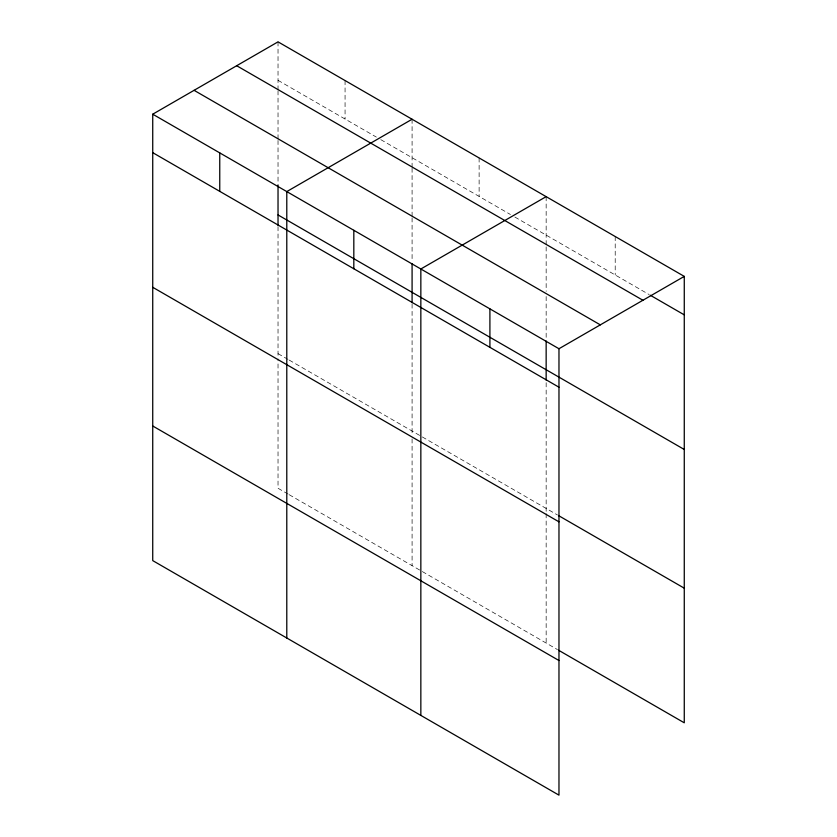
<?xml version="1.0" encoding="UTF-8"?>
<svg xmlns="http://www.w3.org/2000/svg" width="837" height="837" viewBox="0 0 837 837"><rect width="100%" height="100%" fill="white"/><g stroke="black" fill="none" stroke-linecap="round" stroke-linejoin="round"><path stroke-width="0.63" stroke-dasharray="4.18 3.14" d="M278.03 80.321L376.347 137.08M380.814 139.653L510.403 214.481M514.87 217.055L649.177 294.593M278.03 353.643L288.085 359.45M289.204 360.098L557.473 514.975M288.085 494.071L278.03 488.264L278.03 358.874M289.204 494.719L557.473 649.596M615.205 236.515L615.205 274.986M546.153 196.643L546.153 245.576M546.153 246.884L546.153 291.318M546.153 296.549L546.153 339.676M546.153 382.697L546.153 512.359M546.153 513.667L546.153 643.067M479.12 157.942L479.12 196.413M412.086 119.252L412.086 166.866M412.086 168.174L412.086 216.532M412.086 217.84L412.086 260.977M412.086 304.009L412.086 433.66M412.086 438.881L412.086 565.666M345.064 80.551L345.064 119.021M278.03 41.85L278.03 89.465M278.03 90.773L278.03 139.141M278.03 140.438L278.03 183.575M278.03 226.607L278.03 357.566"/><path stroke-width="1.26" d="M152.732 114.198L558.97 348.736L558.97 795.15L152.732 560.612L152.732 114.198L278.03 41.85L684.268 276.388L684.268 722.802L558.603 650.255M412.086 119.252L286.788 191.589L286.788 638.014M546.153 196.643L420.844 268.991L420.844 715.405M558.97 348.736L684.268 276.388M650.307 295.252L684.268 314.858M236.683 65.725L642.921 300.263M194.079 90.323L600.317 324.861M278.03 214.942L684.268 449.479M152.732 152.658L558.97 387.207M558.603 515.634L684.268 588.181M152.732 287.29L558.97 521.828M152.732 425.991L558.97 660.529M546.153 340.983L546.153 380.113M489.907 308.863L489.907 347.334M412.086 263.582L412.086 302.712M353.821 230.29L353.821 268.761M278.03 184.883L278.03 225.31M219.754 152.889L219.754 191.359"/></g></svg>
